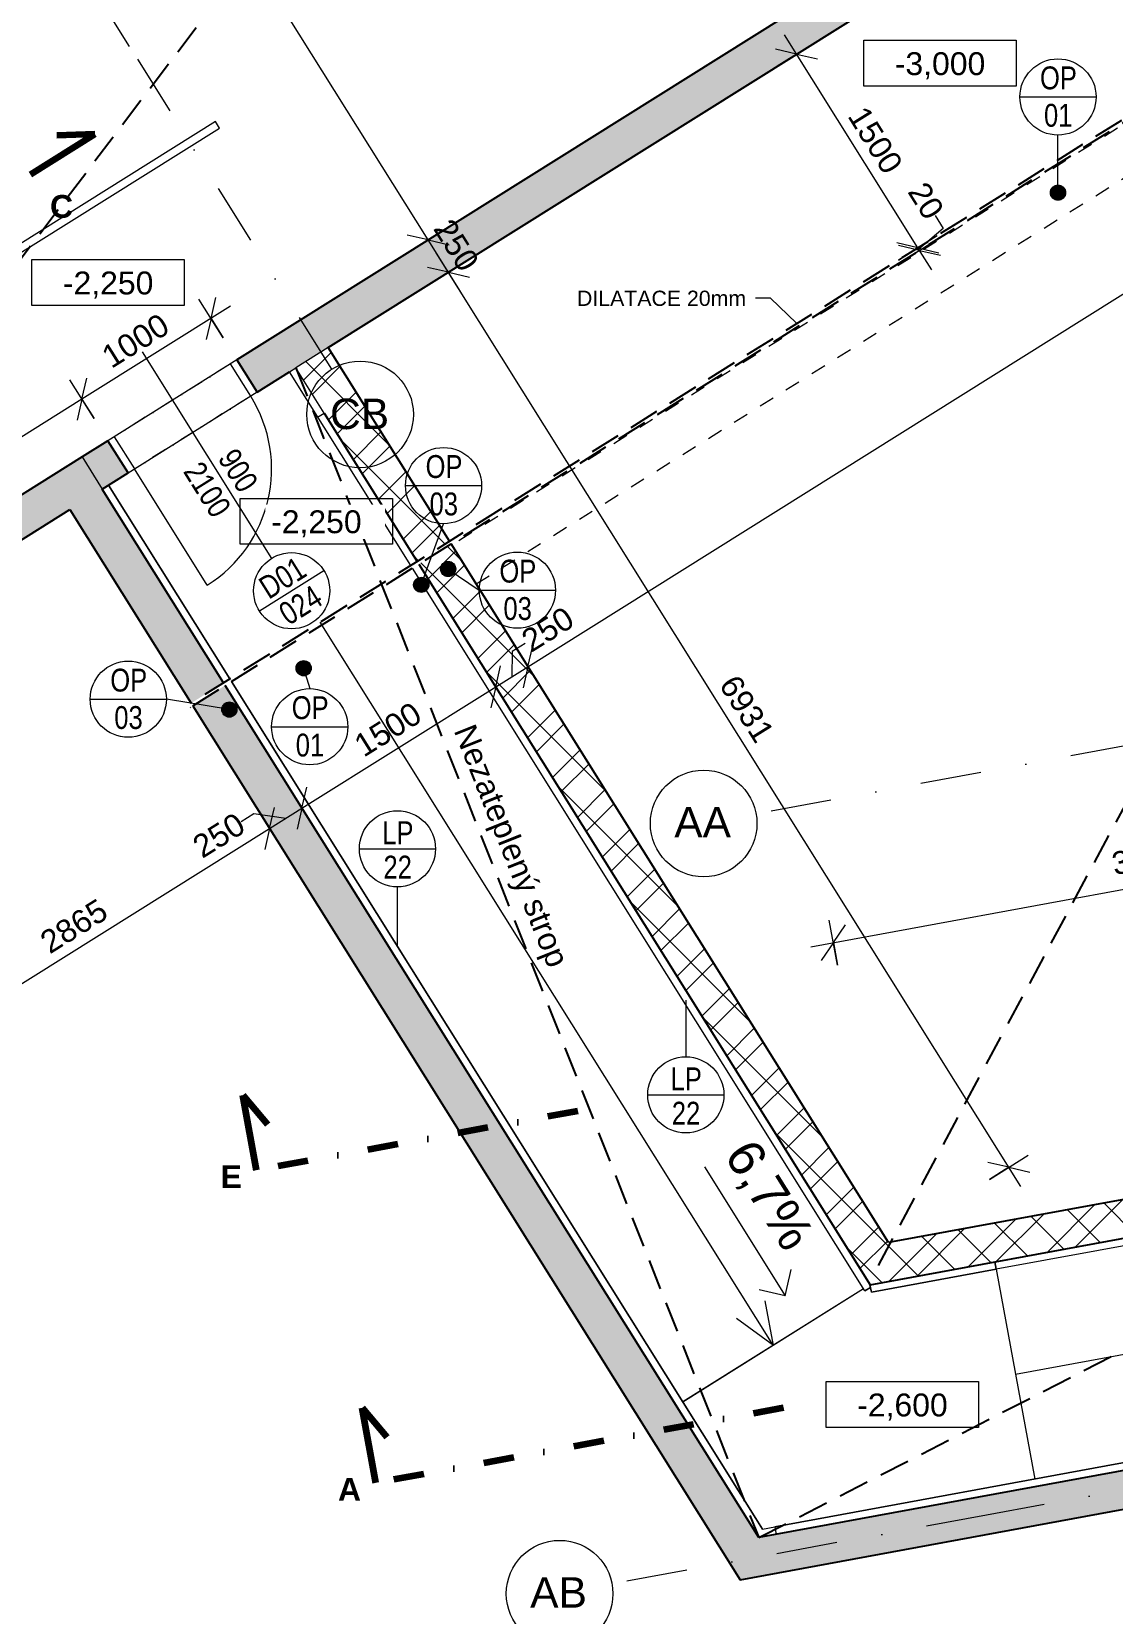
# Model space of a CAD drawing. Header units: millimetres. Extents: x -45523 to 44975, y -3459 to 74573.
# Drawn here: x -11187 to -4085, y 5408 to 15796 of the extents above; entities that cross this region are included whole.
import ezdxf

# ---------------------------------------------------------------- set-up
doc = ezdxf.new("R2010")
doc.units = ezdxf.units.MM
for name, pattern in [('HA_Dash_2mm-S1mm', [200, 100, -100]), ('HA_Dash_3mm-S1mm', [300, 200, -100]), ('HA_DashDot_10mm-S3mm', [1000, 400, -300, 0, -300]), ('HA_DashDot_2_2mm-S0_6mm', [220, 100, -60, 0, -60]), ('HA_DashDot_6mm-S2mm', [600, 200, -200, 0, -200])]:
    doc.linetypes.add(name, pattern=pattern)
for name, color, linetype, lineweight in [('A-____-____-DIMS', 9, 'Continuous', 5), ('A-____-____-DIMS-100', 9, 'Continuous', 5), ('A-DETL-____-HDLN', 9, 'HA_Dash_3mm-S1mm', 25), ('A-DETL-____-THIN', 9, 'Continuous', 9), ('A-DOOR-____-IDEN', 9, 'Continuous', 9), ('A-DOOR-____-MCUT', 9, 'HA_DashDot_2_2mm-S0_6mm', 9), ('A-DOOR-____-OTLN', 9, 'Continuous', 9), ('A-DOOR-FRAM-MCUT', 9, 'Continuous', 9), ('A-FLOR-____-OTLN', 9, 'Continuous', 9), ('A-FLOR-HRAL-IDEN', 9, 'Continuous', 9), ('A-FLOR-HRAL-OTLN', 9, 'Continuous', 9), ('A-FLOR-LEVL-OTLN', 9, 'Continuous', 9), ('A-GENM-____-IDEN', 9, 'Continuous', 9), ('A-GENM-____-OTLN', 9, 'Continuous', 9), ('A-WALL-____-MCUT', 9, 'Continuous', 9), ('A-WALL-____-PATT', 9, 'Continuous', 25), ('C-PRKG-____-OTLN', 9, 'Continuous', 9), ('G-____-____-DIMS', 9, 'Continuous', 5), ('G-____-____-SYMB', 9, 'Continuous', 5), ('G-____-____-TEXT', 9, 'Continuous', 5), ('I-WALL-____-MCUT', 9, 'Continuous', 25), ('S-GRID-____-IDEN', 9, 'Continuous', 9), ('S-GRID-____-OTLN', 9, 'Continuous', 5)]:
    doc.layers.add(name, color=color, linetype=linetype, lineweight=lineweight)
doc.styles.add('Arial', font='arial.ttf', dxfattribs={"height": 100})
doc.styles.add('Arial_1', font='arial.ttf', dxfattribs={"height": 200})
doc.styles.add('Arial_2', font='arial.ttf', dxfattribs={"height": 150})
doc.styles.add('Arial_3', font='arial.ttf', dxfattribs={"width": 0.8, "height": 150})
doc.styles.add('Arial_4', font='arial.ttf', dxfattribs={"height": 240})
doc.styles.add('Arial_B_1', font='arialbd.ttf', dxfattribs={"height": 150})
doc.dimstyles.new('Inner_Dimensions', dxfattribs={"dimscale": 304.8, "dimtxt": 153.03891, "dimasz": 0.656168, "dimexe": 0.492126, "dimexo": 0.0625, "dimgap": 0.065617, "dimtad": 1, "dimdec": 0, "dimzin": 0, "dimdsep": 46, "dimtxsty": 'Arial_2', "dimblk1": 'OBLIQUE', "dimblk2": 'OBLIQUE', "dimsah": 1, "dimcen": 0.09, "dimdle": 0.492126, "dimazin": 0, "dimtfac": 1, "dimtdec": 4, "dimtix": 1, "dimtmove": 0, "dimatfit": 3, "dimfxl": 0.492126, "dimfxlon": 1, "dimtvp": 1, "dimtolj": 1, "dimtzin": 0, "dimlwd": 9, "dimlwe": 9, "dimarcsym": 2})
doc.dimstyles.new('Inner_Dimensions_1', dxfattribs={"dimscale": 304.8, "dimtxt": 153.03891, "dimasz": 0.656168, "dimexe": 0.492126, "dimexo": 0.0625, "dimgap": 0.065617, "dimtad": 1, "dimdec": 0, "dimzin": 0, "dimdsep": 46, "dimtxsty": 'Arial_2', "dimblk1": 'OBLIQUE', "dimblk2": 'OBLIQUE', "dimsah": 1, "dimcen": 0.09, "dimdle": 0.492126, "dimazin": 0, "dimtfac": 1, "dimtdec": 4, "dimtix": 1, "dimtmove": 1, "dimatfit": 3, "dimfxl": 0.492126, "dimfxlon": 1, "dimtvp": 1, "dimtolj": 1, "dimtzin": 0, "dimlwd": 9, "dimlwe": 9, "dimarcsym": 2})
doc.dimstyles.new('Inner_Dimensions_2', dxfattribs={"dimscale": 304.8, "dimtxt": 153.03891, "dimasz": 0.656168, "dimexe": 0.492126, "dimexo": 0.0625, "dimgap": 0.065617, "dimtad": 1, "dimdec": 0, "dimzin": 0, "dimdsep": 46, "dimtxsty": 'Arial_2', "dimblk1": 'OBLIQUE', "dimblk2": 'OBLIQUE', "dimsah": 1, "dimcen": 0.09, "dimdle": 0.492126, "dimazin": 0, "dimtfac": 1, "dimtdec": 4, "dimtix": 1, "dimtmove": 2, "dimatfit": 3, "dimfxl": 0.492126, "dimfxlon": 1, "dimtvp": 1, "dimtolj": 1, "dimtzin": 0, "dimlwd": 9, "dimlwe": 9, "dimarcsym": 2})
doc.dimstyles.new('Inner_Dimensions_3', dxfattribs={"dimscale": 304.8, "dimtxt": 153.03891, "dimasz": 0.656168, "dimexe": 0.492126, "dimexo": 0.0625, "dimgap": 0.065617, "dimtad": 1, "dimdec": 0, "dimzin": 0, "dimdsep": 46, "dimtxsty": 'Arial_2', "dimblk1": 'OBLIQUE', "dimblk2": 'OBLIQUE', "dimsah": 1, "dimcen": 0.09, "dimdle": 0.492126, "dimazin": 0, "dimtfac": 1, "dimtdec": 4, "dimtix": 1, "dimtmove": 0, "dimatfit": 3, "dimfxl": 0.492126, "dimfxlon": 1, "dimtvp": 1, "dimtolj": 1, "dimtzin": 0, "dimlwd": 9, "dimlwe": 9, "dimarcsym": 2})
pattern_1 = [(45, (0, 0), (-212.132, 212.132), []), (45, (150, 0), (-212.132, 212.132), []), (315, (0, 0), (141.4214, 141.4214), [])]

# ---------------------------------------------------------------- blocks, each defined once
blk = doc.blocks.new('HA_PA_Perpendicular_SingleStall - Generic-V3-1PP_GARAZ')
at = {"layer": 'C-PRKG-____-OTLN', "lineweight": 5}
for p, q in [((-25, 24), (-25, -5000)), ((2525, 25), (2525, -5000)), ((25, -25), (2475, -25)), ((25, -5000), (25, -25)), ((2475, -25), (2475, -5000)), ((-25, -5000), (25, -5000)), ((2525, -5000), (2475, -5000))]:
    blk.add_line(p, q, dxfattribs=at)
blk = doc.blocks.new('HA_DR_Single_Swing_Solid - In_900x2100_SKLEP_CIP-2273787-1PP_GARAZ')
at = {"layer": 'A-DOOR-____-MCUT'}
for p, q in [((-450, 125), (450, 125)), ((-450, -125), (450, -125))]:
    blk.add_line(p, q, dxfattribs=at)
at = {"layer": 'A-DOOR-____-OTLN', "lineweight": 5}
blk.add_line((450, 1025), (450, 125), dxfattribs=at)
at = {"layer": 'A-DOOR-____-OTLN'}
for p, q in [((-500, 125), (500, 125)), ((-500, -125), (500, -125))]:
    blk.add_line(p, q, dxfattribs=at)
at = {"layer": 'A-DOOR-____-OTLN', "lineweight": 5}
blk.add_arc((450, 125), 900, 90, 180, dxfattribs=at)
at = {"layer": 'A-DOOR-FRAM-MCUT'}
for p, q in [((-500, -125), (-500, 125)), ((-450, 125), (-450, -125)), ((450, -125), (450, 125)), ((500, 125), (500, -125))]:
    blk.add_line(p, q, dxfattribs=at)
blk = doc.blocks.new('Top Rail Type - Top Rail_Internal_-2231834-1PP_GARAZ')
at = {"layer": 'A-FLOR-HRAL-OTLN'}
for p, q in [((-9309, 13266), (-9266, 13293)), ((-5716, 7531), (-8687, 12275)), ((-5680, 7554), (-5716, 7531))]:
    blk.add_line(p, q, dxfattribs=at)
blk = doc.blocks.new('Top Rail Type - Top Rail_Internal_-V25-1PP_GARAZ')
at = {"layer": 'A-FLOR-HRAL-OTLN'}
for p, q in [((-9494, 13563), (-9452, 13589)), ((-8698, 12292), (-9494, 13563)), ((-9266, 13293), (-9452, 13589)), ((-5716, 7531), (-8687, 12275)), ((-5716, 7531), (-5680, 7554))]:
    blk.add_line(p, q, dxfattribs=at)
blk = doc.blocks.new('Top Rail Type - Top Rail_Internal_-2232327-1PP_GARAZ')
at = {"layer": 'A-FLOR-HRAL-OTLN'}
for p, q in [((-10681, 12820), (-9885, 11548)), ((-9874, 11531), (-6433, 6038)), ((-6307, 5982), (1694, 7455)), ((1694, 7455), (1703, 7405)), ((-6433, 6038), (-6389, 5967)), ((-6389, 5967), (-6307, 5982)), ((-6307, 5982), (-6298, 5933))]:
    blk.add_line(p, q, dxfattribs=at)
blk = doc.blocks.new('Top Rail Type - Top Rail_Internal_-V26-1PP_GARAZ')
at = {"layer": 'A-FLOR-HRAL-OTLN'}
for p, q in [((-9885, 11548), (-10681, 12820)), ((-6433, 6038), (-9874, 11531)), ((1694, 7455), (-6307, 5982)), ((1703, 7405), (1694, 7455)), ((-6389, 5967), (-6433, 6038))]:
    blk.add_line(p, q, dxfattribs=at)
blk = doc.blocks.new('Top Rail Type - Top Rail_Internal_-2238017-1PP_GARAZ')
at = {"layer": 'A-FLOR-HRAL-OTLN'}
for p, q in [((1440, 8832), (-4854, 7673)), ((1431, 8881), (1440, 8832)), ((-4854, 7673), (-4863, 7722))]:
    blk.add_line(p, q, dxfattribs=at)
blk = doc.blocks.new('Top Rail Type - Top Rail_Internal_-V27-1PP_GARAZ')
at = {"layer": 'A-FLOR-HRAL-OTLN'}
for p, q in [((1440, 8832), (-4854, 7673)), ((1440, 8832), (1431, 8881)), ((-4854, 7673), (-4863, 7722))]:
    blk.add_line(p, q, dxfattribs=at)
blk = doc.blocks.new('Railing - Railing-2386866-1PP_GARAZ')
at = {"layer": 'A-FLOR-HRAL-OTLN'}
for p, q in [((-4863, 7722), (-4854, 7673)), ((-4854, 7673), (-5674, 7522)), ((-5674, 7522), (-5683, 7572))]:
    blk.add_line(p, q, dxfattribs=at)
blk = doc.blocks.new('Top Rail Type - Top Rail_Internal_-2386869-1PP_GARAZ')
at = {"layer": 'A-FLOR-HRAL-OTLN'}
for p, q in [((-4863, 7722), (-4854, 7673)), ((-4854, 7673), (-5674, 7522)), ((-5674, 7522), (-5683, 7572))]:
    blk.add_line(p, q, dxfattribs=at)
blk = doc.blocks.new('Top Rail Type - Top Rail_Internal_-V29-1PP_GARAZ')
at = {"layer": 'A-FLOR-HRAL-OTLN'}
for p, q in [((-4863, 7722), (-4854, 7673)), ((-5674, 7522), (-4854, 7673)), ((-5683, 7572), (-5674, 7522))]:
    blk.add_line(p, q, dxfattribs=at)
blk = doc.blocks.new('Grid - Radius 3_5mm-353793-1PP_GARAZ')
at = {"layer": 'S-GRID-____-IDEN'}
blk.add_circle((0, 0), 3.5, dxfattribs=at)
blk = doc.blocks.new('DIMBLOCK3-1PP_GARAZ')
at = {"layer": 'A-____-____-DIMS-100', "lineweight": 9}
for p, q in [((-9624, 10567), (-9592, 10704)), ((-9703, 10694), (-9544, 10439)), ((-9624, 10567), (-9703, 10694)), ((-12052, 9046), (-9624, 10567)), ((-9624, 10567), (-9655, 10429)), ((-12131, 9173), (-11972, 8919)), ((-12052, 9046), (-12131, 9173)), ((-12052, 9046), (-12020, 9184)), ((-12052, 9046), (-12083, 8908))]:
    blk.add_line(p, q, dxfattribs=at)
at = {"layer": 'A-____-____-DIMS-100', "color": 0, "lineweight": 9, "insert": (-11147, 9866), "char_height": 150, "width": 553.77, "attachment_point": 1, "rotation": 32.0612, "line_spacing_factor": 0.941778, "style": 'Arial_2'}
blk.add_mtext('2865', dxfattribs=at)
blk = doc.blocks.new('_Oblique')
at = {"color": 0, "linetype": 'ByBlock', "lineweight": -2}
blk.add_line((-0.5, -0.5), (0.5, 0.5), dxfattribs=at)
blk = doc.blocks.new('DIMBLOCK4-1PP_GARAZ')
at = {"layer": 'A-____-____-DIMS-100', "lineweight": 9}
for p, q in [((-9491, 10826), (-9332, 10572)), ((-9412, 10699), (-9491, 10826)), ((-9412, 10699), (-9380, 10837)), ((-9624, 10567), (-9592, 10704)), ((-9624, 10567), (-9412, 10699)), ((-9412, 10699), (-9443, 10561)), ((-9812, 10611), (-9727, 10664)), ((-9727, 10664), (-9518, 10633)), ((-9703, 10694), (-9544, 10439)), ((-9624, 10567), (-9703, 10694)), ((-9624, 10567), (-9655, 10429))]:
    blk.add_line(p, q, dxfattribs=at)
at = {"layer": 'A-____-____-DIMS-100', "color": 0, "lineweight": 9, "insert": (-10146, 10493), "char_height": 150, "width": 415.32, "attachment_point": 1, "rotation": 32.0612, "line_spacing_factor": 0.941778, "style": 'Arial_2'}
blk.add_mtext('250', dxfattribs=at)
blk = doc.blocks.new('DIMBLOCK5-1PP_GARAZ')
at = {"layer": 'A-____-____-DIMS-100', "lineweight": 9}
for p, q in [((-8220, 11623), (-8061, 11368)), ((-8140, 11496), (-8220, 11623)), ((-8140, 11496), (-8109, 11633)), ((-9412, 10699), (-8140, 11496)), ((-8140, 11496), (-8172, 11358)), ((-9491, 10826), (-9332, 10572)), ((-9412, 10699), (-9491, 10826)), ((-9412, 10699), (-9380, 10837)), ((-9412, 10699), (-9443, 10561))]:
    blk.add_line(p, q, dxfattribs=at)
at = {"layer": 'A-____-____-DIMS-100', "color": 0, "lineweight": 9, "insert": (-9086, 11157), "char_height": 150, "width": 553.77, "attachment_point": 1, "rotation": 32.0612, "line_spacing_factor": 0.941778, "style": 'Arial_2'}
blk.add_mtext('1500', dxfattribs=at)
blk = doc.blocks.new('DIMBLOCK6-1PP_GARAZ')
at = {"layer": 'A-____-____-DIMS-100', "lineweight": 9}
for p, q in [((-7946, 11780), (-8031, 11727)), ((-8008, 11755), (-7849, 11501)), ((-7929, 11628), (-8008, 11755)), ((-7929, 11628), (-7897, 11766)), ((-8031, 11727), (-8035, 11562)), ((-8220, 11623), (-8061, 11368)), ((-8140, 11496), (-8220, 11623)), ((-8140, 11496), (-8109, 11633)), ((-8140, 11496), (-7929, 11628)), ((-7929, 11628), (-7960, 11490)), ((-8140, 11496), (-8172, 11358))]:
    blk.add_line(p, q, dxfattribs=at)
at = {"layer": 'A-____-____-DIMS-100', "color": 0, "lineweight": 9, "insert": (-7987, 11845), "char_height": 150, "width": 415.32, "attachment_point": 1, "rotation": 32.0612, "line_spacing_factor": 0.941778, "style": 'Arial_2'}
blk.add_mtext('250', dxfattribs=at)
blk = doc.blocks.new('DIMBLOCK7-1PP_GARAZ')
at = {"layer": 'A-____-____-DIMS-100', "lineweight": 9}
for p, q in [((2293, 18208), (2452, 17953)), ((2373, 18080), (2293, 18208)), ((2373, 18080), (2404, 18218)), ((-7929, 11628), (2373, 18080)), ((2373, 18080), (2341, 17943)), ((-8008, 11755), (-7849, 11501)), ((-7929, 11628), (-8008, 11755)), ((-7929, 11628), (-7897, 11766)), ((-7929, 11628), (-7960, 11490))]:
    blk.add_line(p, q, dxfattribs=at)
at = {"layer": 'A-____-____-DIMS-100', "color": 0, "lineweight": 9, "insert": (-3843, 14441), "char_height": 150, "width": 692.21, "attachment_point": 1, "rotation": 32.0612, "line_spacing_factor": 0.941778, "style": 'Arial_2'}
blk.add_mtext('12155', dxfattribs=at)
blk = doc.blocks.new('DIMBLOCK199-1PP_GARAZ')
at = {"layer": 'A-____-____-DIMS-100', "lineweight": 9}
for p, q in [((-8583, 14429), (-8721, 14460)), ((-8710, 14349), (-8456, 14508)), ((-8583, 14429), (-8710, 14349)), ((-8371, 14090), (-8583, 14429)), ((-8583, 14429), (-8445, 14397)), ((-8450, 14217), (-8588, 14248)), ((-8577, 14137), (-8323, 14296)), ((-8450, 14217), (-8577, 14137)), ((-8450, 14217), (-8313, 14185))]:
    blk.add_line(p, q, dxfattribs=at)
at = {"layer": 'A-____-____-DIMS-100', "color": 0, "lineweight": 9, "insert": (-8427, 14583), "char_height": 150, "width": 415.32, "attachment_point": 1, "rotation": 302.0612, "line_spacing_factor": 0.941778, "style": 'Arial_2'}
blk.add_mtext('250', dxfattribs=at)
blk = doc.blocks.new('DIMBLOCK200-1PP_GARAZ')
at = {"layer": 'A-____-____-DIMS-100', "lineweight": 9}
for p, q in [((-11980, 19852), (-12118, 19884)), ((-12107, 19773), (-11853, 19932)), ((-11980, 19852), (-12107, 19773)), ((-8583, 14429), (-11980, 19852)), ((-11980, 19852), (-11842, 19821)), ((-8583, 14429), (-8721, 14460)), ((-8710, 14349), (-8456, 14508)), ((-8583, 14429), (-8710, 14349)), ((-8583, 14429), (-8445, 14397))]:
    blk.add_line(p, q, dxfattribs=at)
at = {"layer": 'A-____-____-DIMS-100', "color": 0, "lineweight": 9, "insert": (-10222, 17450), "char_height": 150, "width": 553.77, "attachment_point": 1, "rotation": 302.0612, "line_spacing_factor": 0.941778, "style": 'Arial_2'}
blk.add_mtext('6400', dxfattribs=at)
blk = doc.blocks.new('HA_TAG_Door_TypeMark_wDimensions - Scale100_Right with Bouble-921054-1PP_GARAZ')
at = {"layer": 'A-DOOR-____-IDEN'}
for p, q in [((0, 5), (0, -11)), ((-2.5, -13.5), (2.5, -13.5))]:
    blk.add_line(p, q, dxfattribs=at)
blk.add_circle((0, -13.5), 2.5, dxfattribs=at)
blk = doc.blocks.new('Section - Detail Number-933961-1PP_GARAZ')
at = {"layer": 'G-____-____-SYMB', "lineweight": 100}
for p, q in [((0, 5), (1.25, 2.83)), ((0, 0), (0, 5))]:
    blk.add_line(p, q, dxfattribs=at)
blk = doc.blocks.new('DIMBLOCK308-1PP_GARAZ')
at = {"layer": 'A-____-____-DIMS-100', "lineweight": 9}
for p, q in [((-2224, 10650), (-2170, 10355)), ((-2197, 10502), (-2224, 10650)), ((-2197, 10502), (-2117, 10619)), ((-6071, 9790), (-2197, 10502)), ((-2197, 10502), (-2277, 10386)), ((-5896, 9669), (-5950, 9964)), ((-5923, 9817), (-5843, 9933)), ((-5923, 9817), (-6003, 9700)), ((-5923, 9817), (-5896, 9669))]:
    blk.add_line(p, q, dxfattribs=at)
at = {"layer": 'A-____-____-DIMS-100', "color": 0, "lineweight": 9, "insert": (-4106, 10407), "char_height": 150, "width": 553.77, "attachment_point": 1, "rotation": 10.4271, "line_spacing_factor": 0.941778, "style": 'Arial_2'}
blk.add_mtext('3789', dxfattribs=at)
blk = doc.blocks.new('DIMBLOCK454-1PP_GARAZ')
at = {"layer": 'A-____-____-DIMS-100', "lineweight": 9}
for p, q in [((-4692, 8216), (-8530, 14344)), ((-8450, 14217), (-8588, 14248)), ((-8577, 14137), (-8323, 14296)), ((-8450, 14217), (-8577, 14137)), ((-8450, 14217), (-8313, 14185)), ((-4898, 8263), (-4644, 8422)), ((-4771, 8343), (-4909, 8375)), ((-4771, 8343), (-4898, 8263)), ((-4771, 8343), (-4633, 8311))]:
    blk.add_line(p, q, dxfattribs=at)
at = {"layer": 'A-____-____-DIMS-100', "color": 0, "lineweight": 9, "insert": (-6551, 11589), "char_height": 150, "width": 553.77, "attachment_point": 1, "rotation": 302.0612, "line_spacing_factor": 0.941778, "style": 'Arial_2'}
blk.add_mtext('6931', dxfattribs=at)
blk = doc.blocks.new('DIMBLOCK455-1PP_GARAZ')
at = {"layer": 'A-____-____-DIMS-100', "lineweight": 9}
for p, q in [((-9930, 13787), (-10089, 14041)), ((-10009, 13914), (-9978, 14052)), ((-9882, 13994), (-10857, 13383)), ((-10009, 13914), (-10041, 13776)), ((-10009, 13914), (-9930, 13787)), ((-10777, 13256), (-10936, 13510)), ((-10857, 13383), (-10825, 13521)), ((-10857, 13383), (-10888, 13245)), ((-10857, 13383), (-10777, 13256))]:
    blk.add_line(p, q, dxfattribs=at)
at = {"layer": 'A-____-____-DIMS-100', "color": 0, "lineweight": 9, "insert": (-10743, 13708), "char_height": 150, "width": 553.77, "attachment_point": 1, "rotation": 32.0612, "line_spacing_factor": 0.941778, "style": 'Arial_2'}
blk.add_mtext('1000', dxfattribs=at)
blk = doc.blocks.new('DIMBLOCK456-1PP_GARAZ')
at = {"layer": 'A-____-____-DIMS-100', "lineweight": 9}
for p, q in [((-10777, 13256), (-10936, 13510)), ((-10857, 13383), (-10825, 13521)), ((-10857, 13383), (-13793, 11544)), ((-10857, 13383), (-10888, 13245)), ((-10857, 13383), (-10777, 13256)), ((-13587, 11496), (-13746, 11751)), ((-13666, 11624), (-13635, 11761)), ((-13666, 11624), (-13698, 11486)), ((-13666, 11624), (-13587, 11496))]:
    blk.add_line(p, q, dxfattribs=at)
at = {"layer": 'A-____-____-DIMS-100', "color": 0, "lineweight": 9, "insert": (-12571, 12563), "char_height": 150, "width": 553.77, "attachment_point": 1, "rotation": 32.0612, "line_spacing_factor": 0.941778, "style": 'Arial_2'}
blk.add_mtext('3315', dxfattribs=at)
blk = doc.blocks.new('Spot Elevations - Generic-448778-1PP_GARAZ')
at = {"layer": 'G-____-____-DIMS', "lineweight": 9}
for p, q in [((-5, 0), (-5, 3)), ((-5, 3), (5, 3)), ((5, 3), (5, 0)), ((5, 0), (-5, 0))]:
    blk.add_line(p, q, dxfattribs=at)
blk = doc.blocks.new('DIMBLOCK507-1PP_GARAZ')
at = {"layer": 'A-____-____-DIMS-100', "lineweight": 9}
for p, q in [((-5256, 14589), (-5203, 14504)), ((-5496, 14297), (-5242, 14457)), ((-5485, 14280), (-5231, 14440)), ((-5203, 14504), (-5363, 14369)), ((-5369, 14377), (-5507, 14409)), ((-5358, 14360), (-5496, 14392)), ((-5369, 14377), (-5496, 14297)), ((-5358, 14360), (-5485, 14280)), ((-5278, 14233), (-5369, 14377)), ((-5369, 14377), (-5231, 14345)), ((-5358, 14360), (-5220, 14328))]:
    blk.add_line(p, q, dxfattribs=at)
at = {"layer": 'A-____-____-DIMS-100', "color": 0, "lineweight": 9, "insert": (-5313, 14825), "char_height": 150, "width": 276.88, "attachment_point": 1, "rotation": 302.0612, "line_spacing_factor": 0.941778, "style": 'Arial_2'}
blk.add_mtext('20', dxfattribs=at)
blk = doc.blocks.new('DIMBLOCK508-1PP_GARAZ')
at = {"layer": 'A-____-____-DIMS-100', "lineweight": 9}
for p, q in [((-6292, 15569), (-6038, 15728)), ((-5369, 14377), (-6245, 15775)), ((-6165, 15648), (-6303, 15680)), ((-6165, 15648), (-6292, 15569)), ((-6165, 15648), (-6027, 15617)), ((-5496, 14297), (-5242, 14457)), ((-5369, 14377), (-5507, 14409)), ((-5369, 14377), (-5496, 14297)), ((-5369, 14377), (-5231, 14345))]:
    blk.add_line(p, q, dxfattribs=at)
at = {"layer": 'A-____-____-DIMS-100', "color": 0, "lineweight": 9, "insert": (-5707, 15322), "char_height": 150, "width": 553.77, "attachment_point": 1, "rotation": 302.0612, "line_spacing_factor": 0.941778, "style": 'Arial_2'}
blk.add_mtext('1500', dxfattribs=at)
blk = doc.blocks.new('HA_TAG_GM_Products - Generic-588599-1PP_GARAZ')
at = {"layer": 'A-GENM-____-IDEN'}
blk.add_line((-2.5, 0), (2.5, 0), dxfattribs=at)
blk.add_circle((0, 0), 2.5, dxfattribs=at)
blk = doc.blocks.new('HA_TAG_GM_Railings - Generic-2229991-1PP_GARAZ')
at = {"layer": 'A-FLOR-HRAL-IDEN'}
blk.add_line((-2.5, 0), (2.5, 0), dxfattribs=at)
blk.add_circle((0, 0), 2.5, dxfattribs=at)

msp = doc.modelspace()

# ---------------------------------------------------------------- hatches: boundary and pattern name
at = {"layer": 'A-GENM-____-IDEN'}
h = msp.add_hatch(color=256, dxfattribs=at)
edge = h.paths.add_edge_path()
edge.add_arc((-4448.9, 14739.1), 50, 0, 360)
h = msp.add_hatch(color=256, dxfattribs=at)
edge = h.paths.add_edge_path()
edge.add_arc((-8452.1, 12269.1), 50, 0, 360)
h = msp.add_hatch(color=256, dxfattribs=at)
edge = h.paths.add_edge_path()
edge.add_arc((-8628.8, 12165.4), 50, 0, 360)
h = msp.add_hatch(color=256, dxfattribs=at)
edge = h.paths.add_edge_path()
edge.add_arc((-9401, 11617.9), 50, 0, 360)
h = msp.add_hatch(color=256, dxfattribs=at)
edge = h.paths.add_edge_path()
edge.add_arc((-9888.6, 11346.4), 50, 0, 360)
at = {"layer": 'A-WALL-____-PATT', "lineweight": 9}
h = msp.add_hatch(color=256, dxfattribs=at)
h.paths.add_polyline_path([(-10723.2, 12793.1), (-10553.7, 12899.3), (-10686.4, 13111.2), (-10855.9, 13005), (-10757.4, 12847.7)])
h.paths.add_polyline_path([(-9706.2, 13430.1), (1061, 20174.2), (928.3, 20386.1), (-9838.9, 13642)])
at = {"layer": 'A-WALL-____-PATT', "lineweight": 5}
h = msp.add_hatch(dxfattribs=at)
h.set_pattern_fill('FP_1', color=256, style=0, pattern_type=2)
h.set_pattern_definition(pattern_1)
h.paths.add_polyline_path([(-5682.7, 7571.6), (-5418.2, 7620.2), (-8433.3, 12433.9), (-8645.1, 12301.2), (-8282.8, 11722.7)])
h.paths.add_polyline_path([(-8655.7, 12318.1), (-8443.9, 12450.8), (-9240.1, 13722.1), (-9452, 13589.4), (-9268.6, 13296.6)])
at = {"layer": 'A-WALL-____-PATT', "lineweight": 9}
h = msp.add_hatch(color=256, dxfattribs=at)
h.paths.add_polyline_path([(-6677.6, 5863.3), (-6413.1, 5912), (-9916.3, 11504.9), (-10128.2, 11372.2), (-7482.5, 7148.2)])
h.paths.add_polyline_path([(-10138.8, 11389.2), (-9927, 11521.9), (-10855.9, 13005), (-11067.8, 12872.3), (-10145.2, 11399.3)])
h = msp.add_hatch(color=256, dxfattribs=at)
h.paths.add_polyline_path([(-13575, 11006.9), (-13168.2, 11261.7), (-13300.9, 11473.6), (-13707.7, 11218.8)])
h.paths.add_polyline_path([(-12998.7, 11367.9), (-10935.1, 12660.4), (-11067.8, 12872.3), (-13131.4, 11579.7), (-13111.5, 11547.9)])
at = {"layer": 'A-WALL-____-PATT', "lineweight": 5}
h = msp.add_hatch(dxfattribs=at)
h.set_pattern_fill('FP_1', color=256, style=0, pattern_type=2)
h.set_pattern_definition(pattern_1)
h.paths.add_polyline_path([(-5418.2, 7620.2), (-1789.5, 8288), (-1834.8, 8533.9), (-5560.9, 7848.2)])
at = {"layer": 'A-WALL-____-PATT', "lineweight": 9}
msp.add_hatch(color=256, dxfattribs=at).paths.add_polyline_path([(-6534.9, 5635.4), (-1472.8, 6566.9), (-1518.1, 6812.8), (-6677.6, 5863.3)])

# ---------------------------------------------------------------- linework, layer by layer
at = {"layer": 'A-DETL-____-HDLN'}
for p, q in [((-13490.3, 11361.6), (-2498.2, 25856.6)), ((-5626.7, 7698.8), (1061, 20174.2)), ((2069.1, 19035.7), (-10138.8, 11389.2)), ((-10128.2, 11372.2), (2079.8, 19018.8)), ((-9452, 13589.4), (-6413.1, 5912)), ((-10145.2, 11361.6), (-10144.2, 11360.1)), ((-10127.3, 11370.7), (-10128.2, 11372.2)), ((-6413.1, 5912), (-1789.5, 8288))]:
    msp.add_line(p, q, dxfattribs=at)
at = {"layer": 'A-DETL-____-THIN'}
for p, q in [((-6318.7, 7174.1), (-9291.4, 11920)), ((-4727.2, 6984.8), (1567.1, 8143.1)), ((-6317.4, 7171.9), (-6371.7, 7467)), ((-6317.4, 7171.9), (-6559.1, 7349.6))]:
    msp.add_line(p, q, dxfattribs=at)
at = {"layer": 'A-FLOR-____-OTLN'}
msp.add_line((-5725.1, 7545), (-6911.5, 6801.9), dxfattribs=at)
at = {"layer": 'A-FLOR-HRAL-IDEN'}
for p, q in [((-8785.2, 9794.1), (-8785.2, 10183)), ((-6892.2, 9439.5), (-6892.2, 9067.8))]:
    msp.add_line(p, q, dxfattribs=at)
at = {"layer": 'A-FLOR-LEVL-OTLN'}
for p, q in [((-4853.9, 7673.2), (-4600.5, 6296.4)), ((-5725.5, 7545.7), (-6912, 6802.5))]:
    msp.add_line(p, q, dxfattribs=at)
at = {"layer": 'A-GENM-____-IDEN'}
for p, q in [((-4448.9, 14739.1), (-4448.9, 15117.2)), ((-8628.8, 12165.4), (-8482.4, 12566.4)), ((-8452.1, 12269.1), (-8247.6, 12130)), ((-9401, 11617.9), (-9361.2, 11484)), ((-9888.6, 11346.4), (-10302.3, 11414.7))]:
    msp.add_line(p, q, dxfattribs=at)
for centre in [(-4448.9, 14739.1), (-8452.1, 12269.1), (-8628.8, 12165.4), (-9401, 11617.9), (-9888.6, 11346.4)]:
    msp.add_circle(centre, 50, dxfattribs=at)
at = {"layer": 'A-GENM-____-OTLN', "linetype": 'HA_Dash_2mm-S1mm'}
for p, q in [((1873.2, 18877.6), (-8427.9, 12425.4)), ((-8268.7, 12171.2), (2032.4, 18623.4))]:
    msp.add_line(p, q, dxfattribs=at)
at = {"layer": 'A-WALL-____-MCUT'}
for p, q in [((-9240.1, 13722.1), (-9452, 13589.4)), ((-10855.9, 13005), (-10723.2, 12793.1))]:
    msp.add_line(p, q, dxfattribs=at)
at = {"layer": 'A-WALL-____-MCUT', "lineweight": 25}
for p, q in [((-10855.9, 13005), (-13131.4, 11579.7)), ((-9927, 11521.9), (-10723.2, 12793.1)), ((-12998.7, 11367.9), (-10935.1, 12660.4)), ((-10935.1, 12660.4), (-10138.8, 11389.2)), ((-6413.1, 5912), (-9916.3, 11504.9)), ((-10127.3, 11370.7), (-6534.9, 5635.4)), ((-1272.2, 6858), (-6413.1, 5912)), ((-6534.9, 5635.4), (-1472.8, 6566.9))]:
    msp.add_line(p, q, dxfattribs=at)
at = {"layer": 'G-____-____-SYMB', "linetype": 'HA_DashDot_6mm-S2mm', "lineweight": 100}
for p, q in [((-7602, 8711.3), (-9710, 8323.4)), ((-6250.6, 6763.7), (-8926.1, 6271.4))]:
    msp.add_line(p, q, dxfattribs=at)
at = {"layer": 'G-____-____-TEXT', "color": 250, "lineweight": 9}
for p, q in [((-6336.3, 14045.9), (-6434.9, 14045.9)), ((-6166.2, 13881.8), (-6336.3, 14045.9))]:
    msp.add_line(p, q, dxfattribs=at)
at = {"layer": 'I-WALL-____-MCUT'}
for p, q in [((960.8, 20406.5), (-9838.9, 13642)), ((-9240.1, 13722.1), (1061, 20174.2)), ((-8443.9, 12450.8), (-9240.1, 13722.1)), ((-9838.9, 13642), (-9706.2, 13430.1)), ((-9706.2, 13430.1), (-9494.4, 13562.8)), ((-9266.2, 13292.7), (-8655.7, 12318.1)), ((-10686.4, 13111.2), (-10855.9, 13005)), ((-10553.7, 12899.3), (-10686.4, 13111.2)), ((-10723.2, 12793.1), (-10553.7, 12899.3)), ((-5560.9, 7848.2), (-8433.3, 12433.9)), ((-8645.1, 12301.2), (-5682.7, 7571.6)), ((-5682.7, 7571.6), (2631.2, 9101.5)), ((-1834.8, 8533.9), (-5560.9, 7848.2))]:
    msp.add_line(p, q, dxfattribs=at)
at = {"layer": 'S-GRID-____-OTLN', "linetype": 'HA_DashDot_10mm-S3mm', "lineweight": 9}
for p, q in [((-10543.2, 15698.9), (-29565.3, 46068.3)), ((-9216.1, 13580.2), (-10543.2, 15698.9)), ((-3972, 11114.7), (-6430.7, 10662.2)), ((23001.5, 11197.8), (-4917.8, 6060)), ((-4917.8, 6060), (-7376.5, 5607.6))]:
    msp.add_line(p, q, dxfattribs=at)

# ---------------------------------------------------------------- block references
at = {"layer": 'A-DOOR-____-IDEN', "xscale": 99.99999999999994, "yscale": 99.99999999999994, "zscale": 99.99999999999994, "rotation": 32.06124947745587}
msp.add_blockref('HA_TAG_Door_TypeMark_wDimensions - Scale100_Right with Bouble-921054-1PP_GARAZ', (-10196.3, 13270.6), dxfattribs=at)
at = {"layer": 'A-DOOR-____-OTLN', "rotation": 212.0612494774559}
msp.add_blockref('HA_DR_Single_Swing_Solid - In_900x2100_SKLEP_CIP-2273787-1PP_GARAZ', (-10196.3, 13270.6), dxfattribs=at)
at = {"layer": 'A-FLOR-HRAL-IDEN', "xscale": 99.99999999999993, "yscale": 99.99999999999993, "zscale": 99.99999999999993}
for p in [(-8785.2, 10433), (-6892.2, 8817.8)]:
    msp.add_blockref('HA_TAG_GM_Railings - Generic-2229991-1PP_GARAZ', p, dxfattribs=at)
at = {"layer": 'A-FLOR-HRAL-OTLN'}
for name in ['Top Rail Type - Top Rail_Internal_-V25-1PP_GARAZ', 'Top Rail Type - Top Rail_Internal_-2231834-1PP_GARAZ', 'Top Rail Type - Top Rail_Internal_-2232327-1PP_GARAZ', 'Top Rail Type - Top Rail_Internal_-V26-1PP_GARAZ', 'Top Rail Type - Top Rail_Internal_-2238017-1PP_GARAZ', 'Top Rail Type - Top Rail_Internal_-V27-1PP_GARAZ', 'Railing - Railing-2386866-1PP_GARAZ', 'Top Rail Type - Top Rail_Internal_-2386869-1PP_GARAZ', 'Top Rail Type - Top Rail_Internal_-V29-1PP_GARAZ']:
    msp.add_blockref(name, (0, 0), dxfattribs=at)
at = {"layer": 'A-GENM-____-IDEN', "xscale": 99.99999999999993, "yscale": 99.99999999999993, "zscale": 99.99999999999993}
for p in [(-4448.9, 15367.2), (-8482.4, 12816.4), (-7997.6, 12130), (-10552.3, 11414.7), (-9361.2, 11234)]:
    msp.add_blockref('HA_TAG_GM_Products - Generic-588599-1PP_GARAZ', p, dxfattribs=at)
at = {"layer": 'C-PRKG-____-OTLN', "rotation": 122.0612494774558}
msp.add_blockref('HA_PA_Perpendicular_SingleStall - Generic-V3-1PP_GARAZ', (-14204.5, 12530), dxfattribs=at)
at = {"layer": 'G-____-____-DIMS', "lineweight": 9, "xscale": 99.99999999999993, "yscale": 99.99999999999993, "zscale": 99.99999999999993}
for p in [(-5224.1, 15439), (-10685.2, 13999.6), (-9318.1, 12432.4), (-5470.7, 6635.8)]:
    msp.add_blockref('Spot Elevations - Generic-448778-1PP_GARAZ', p, dxfattribs=at)
at = {"layer": 'G-____-____-SYMB', "lineweight": 100, "extrusion": (0, 0, -1), "xscale": 99.99999999999993, "yscale": 99.99999999999993, "zscale": 99.99999999999993, "rotation": 57.93875052254428}
msp.add_blockref('Section - Detail Number-933961-1PP_GARAZ', (11194.9, 14857.4), dxfattribs=at)
at = {"layer": 'G-____-____-SYMB', "lineweight": 100, "xscale": 99.99999999999993, "yscale": 99.99999999999993, "zscale": 99.99999999999993, "rotation": 10.42708866108143}
for p in [(-9710, 8323.4), (-8926.1, 6271.4)]:
    msp.add_blockref('Section - Detail Number-933961-1PP_GARAZ', p, dxfattribs=at)
at = {"layer": 'S-GRID-____-IDEN'}
for p, xscale, yscale, zscale, rotation in [((-9030.4, 13283.6), 99.99999999999994, 99.99999999999994, 99.99999999999994, 32.06124947745564), ((-6774.9, 10598.9), 99.99999999999991, 99.99999999999991, 99.99999999999991, 100.4270886610821), ((-7720.7, 5544.2), 99.99999999999991, 99.99999999999991, 99.99999999999991, 100.4270886610821)]:
    msp.add_blockref('Grid - Radius 3_5mm-353793-1PP_GARAZ', p, dxfattribs=dict(at, xscale=xscale, yscale=yscale, zscale=zscale, rotation=rotation))

# ---------------------------------------------------------------- texts
at = {"layer": 'A-DOOR-____-IDEN', "lineweight": 5, "char_height": 150, "attachment_point": 1, "style": 'Arial_3'}
for s, insert, width, rotation in [('900', (-9840.9, 13074.6), 346.329, 302.06125), ('2100', (-10068, 12988.6), 461.772, 302.06125), ('D01', (-9709.8, 12193.4), 378.396, 32.06125), ('024', (-9580, 12022), 346.329, 32.06125)]:
    msp.add_mtext(s, dxfattribs=dict(at, insert=insert, width=width, rotation=rotation))
at = {"layer": 'A-FLOR-HRAL-IDEN', "lineweight": 5, "char_height": 150, "attachment_point": 1, "style": 'Arial_3'}
for s, insert, width in [('LP', (-8884.8, 10613.2), 250.126), ('22', (-8876.8, 10387.7), 230.886), ('LP', (-6991.8, 8998), 250.126), ('22', (-6983.8, 8772.5), 230.886)]:
    msp.add_mtext(s, dxfattribs=dict(at, insert=insert, width=width))
at = {"layer": 'A-GENM-____-IDEN', "lineweight": 5, "char_height": 150, "attachment_point": 1, "style": 'Arial_3'}
for s, insert, width in [('OP', (-4567, 15567.5), 295.021), ('01', (-4540.6, 15322), 230.886), ('OP', (-8600.4, 13016.7), 295.021), ('03', (-8574, 12771.2), 230.886), ('OP', (-8115.7, 12330.2), 295.021), ('03', (-8089.3, 12084.7), 230.886), ('OP', (-10670.3, 11614.9), 295.021), ('OP', (-9479.2, 11434.2), 295.021), ('03', (-10643.9, 11369.4), 230.886), ('01', (-9452.8, 11188.7), 230.886)]:
    msp.add_mtext(s, dxfattribs=dict(at, insert=insert, width=width))
at = {"layer": 'G-____-____-SYMB', "char_height": 150, "attachment_point": 1, "style": 'Arial_B_1'}
for s, insert, width in [('\\fArial|b1|i0|c0|p34|;C', (-11065.9, 14723.8), 184.388), ('\\fArial|b1|i0|c0|p34|;E', (-9946.5, 8356.4), 168.354), ('\\fArial|b1|i0|c0|p34|;A', (-9175.6, 6304.3), 184.388)]:
    msp.add_mtext(s, dxfattribs=dict(at, insert=insert, width=width))
at = {"layer": 'G-____-____-TEXT', "color": 7, "lineweight": 9, "insert": (-7606.4, 14095.9), "char_height": 100, "width": 1298.734, "attachment_point": 1, "style": 'Arial'}
msp.add_mtext('DILATACE 20mm', dxfattribs=at)
at = {"layer": 'G-____-____-TEXT', "color": 7, "lineweight": 9, "insert": (-8278.3, 11265.1), "char_height": 150, "width": 2012.236, "attachment_point": 1, "rotation": 291.7282, "style": 'Arial_2'}
msp.add_mtext('Nezateplený strop', dxfattribs=at)
at = {"layer": 'S-GRID-____-IDEN', "lineweight": 5, "char_height": 200, "attachment_point": 1, "style": 'Arial_1'}
for s, insert, width in [('CB', (-9227.8, 13387.4), 481.012), ('AA', (-6968, 10707.1), 464.979), ('AB', (-7913.9, 5652.4), 464.979)]:
    msp.add_mtext(s, dxfattribs=dict(at, insert=insert, width=width))

# ---------------------------------------------------------------- dimensions: what is measured, and where the dimension line sits
at = {"layer": 'A-____-____-DIMS', "lineweight": 9}
for base, p1, p2, angle, dimstyle, override, picture, middle in [((-11980.3, 19852.5), (-8710.2, 14349), (-12107.4, 19772.9), 302.06125, 'Inner_Dimensions', {"dimpost": '<>', "dimfxl": 6400}, 'DIMBLOCK200-1PP_GARAZ', (-10199.8, 17191.8)), ((-6164.9, 15648.2), (-5495.8, 14297.4), (-6292.1, 15568.6), 302.06125, 'Inner_Dimensions_3', {"dimpost": '<>', "dimfxl": 1500}, 'DIMBLOCK508-1PP_GARAZ', (-5685, 15063.9)), ((-8583, 14428.6), (-8577.5, 14137.1), (-8710.2, 14349), 302.06125, 'Inner_Dimensions', {"dimpost": '<>', "dimfxl": 250}, 'DIMBLOCK199-1PP_GARAZ', (-8434.8, 14374)), ((-8450.3, 14216.7), (-4898.3, 8263.2), (-8577.5, 14137.1), 302.06125, 'Inner_Dimensions_3', {"dimpost": '<>', "dimfxl": 6931.014664}, 'DIMBLOCK454-1PP_GARAZ', (-6528.9, 11331.1)), ((-10856.8, 13383.2), (-9929.7, 13786.9), (-10777.2, 13256.1), 32.06125, 'Inner_Dimensions_3', {"dimpost": '<>', "dimfxl": 1000}, 'DIMBLOCK455-1PP_GARAZ', (-10484.3, 13730.5)), ((-13666.2, 11623.5), (-10777.2, 13256.1), (-13586.6, 11496.4), 32.06125, 'Inner_Dimensions_3', {"dimpost": '<>', "dimfxl": 3315.000001}, 'DIMBLOCK456-1PP_GARAZ', (-12312.8, 12585.3)), ((-8140.5, 11495.5), (-9491.3, 10826.4), (-8220.1, 11622.7), 32.06125, 'Inner_Dimensions', {"dimpost": '<>', "dimfxl": 1500.000003}, 'DIMBLOCK5-1PP_GARAZ', (-8827.4, 11179.3)), ((-9623.6, 10566.6), (-12131.2, 9172.9), (-9703.2, 10693.7), 32.06125, 'Inner_Dimensions', {"dimpost": '<>', "dimfxl": 2864.999999}, 'DIMBLOCK3-1PP_GARAZ', (-10888.9, 9888))]:
    dim = msp.add_linear_dim(base=base, p1=p1, p2=p2, angle=angle, dimstyle=dimstyle, override=override, dxfattribs=at)
    dim.commit()
    dim.dimension.update_dxf_attribs({"geometry": picture, "text_midpoint": middle})
for base, p1, p2, angle, dimstyle, override, picture, middle, turn in [((2372.5, 18080.4), (-8008.2, 11755.4), (2292.9, 18207.5), 32.06125, 'Inner_Dimensions_2', {"dimpost": '<>', "dimfxl": 12154.999996}, 'DIMBLOCK7-1PP_GARAZ', (-3496.2, 14539.9), 32.06125), ((-5368.7, 14377), (-5485.2, 14280.4), (-5495.8, 14297.4), 302.06125, 'Inner_Dimensions_1', {"dimpost": '<>', "dimfxl": 20}, 'DIMBLOCK507-1PP_GARAZ', (-5324.5, 14654.7), 302.06125), ((-7928.6, 11628.2), (-8220.1, 11622.7), (-8008.2, 11755.4), 32.06125, 'Inner_Dimensions_1', {"dimpost": '<>', "dimfxl": 250}, 'DIMBLOCK6-1PP_GARAZ', (-7757.8, 11870.6), 32.06125), ((-9411.7, 10699.3), (-9703.2, 10693.7), (-9491.3, 10826.4), 32.06125, 'Inner_Dimensions_1', {"dimpost": '<>', "dimfxl": 250}, 'DIMBLOCK4-1PP_GARAZ', (-9917, 10518.2), 32.06125), ((-2197.1, 10502.5), (-5896.1, 9669.2), (-2224.2, 10650), 10.42709, 'Inner_Dimensions_2', {"dimpost": '<>', "dimfxl": 3800.580894}, 'DIMBLOCK308-1PP_GARAZ', (-3815.8, 10358.3), 10.42709)]:
    dim = msp.add_linear_dim(base=base, p1=p1, p2=p2, angle=angle, dimstyle=dimstyle, override=override, dxfattribs=at)
    dim.commit()
    dim.dimension.update_dxf_attribs({"geometry": picture, "text_midpoint": middle, "dimtype": 160, "text_rotation": turn})

# ---------------------------------------------------------------- next in the draw order: texts
at = {"layer": 'G-____-____-DIMS', "lineweight": 9, "char_height": 150, "width": 710.695, "attachment_point": 1, "line_spacing_factor": 0.941778, "style": 'Arial_2', "bg_fill": 3, "box_fill_scale": 1.25, "bg_fill_color": 256, "bg_fill_true_color": 13158600, "bg_fill_transparency": 0}
for s, insert in [('-3,000', (-5520.2, 15660.8)), ('-2,250', (-10981.4, 14221.4)), ('-2,250', (-9614.3, 12654.2)), ('-2,600', (-5766.9, 6857.6))]:
    msp.add_mtext(s, dxfattribs=dict(at, insert=insert))
at = {"layer": 'G-____-____-DIMS', "insert": (-6441.3, 8548.5), "char_height": 240, "width": 913.812, "attachment_point": 1, "rotation": 302.06125, "line_spacing_factor": 0.941778, "style": 'Arial_4', "bg_fill": 3, "box_fill_scale": 1.25, "bg_fill_color": 256, "bg_fill_true_color": 13158600, "bg_fill_transparency": 0}
msp.add_mtext('6,7%', dxfattribs=at)

# ---------------------------------------------------------------- next in the draw order: linework, layer by layer
at = {"layer": 'G-____-____-DIMS'}
for p, q in [((-6769.9, 8345.9), (-6239.1, 7498.4)), ((-6239.1, 7498.4), (-6199.5, 7670.7)), ((-6239.1, 7498.4), (-6411.4, 7538))]:
    msp.add_line(p, q, dxfattribs=at)

doc.saveas('drawing.dxf')
